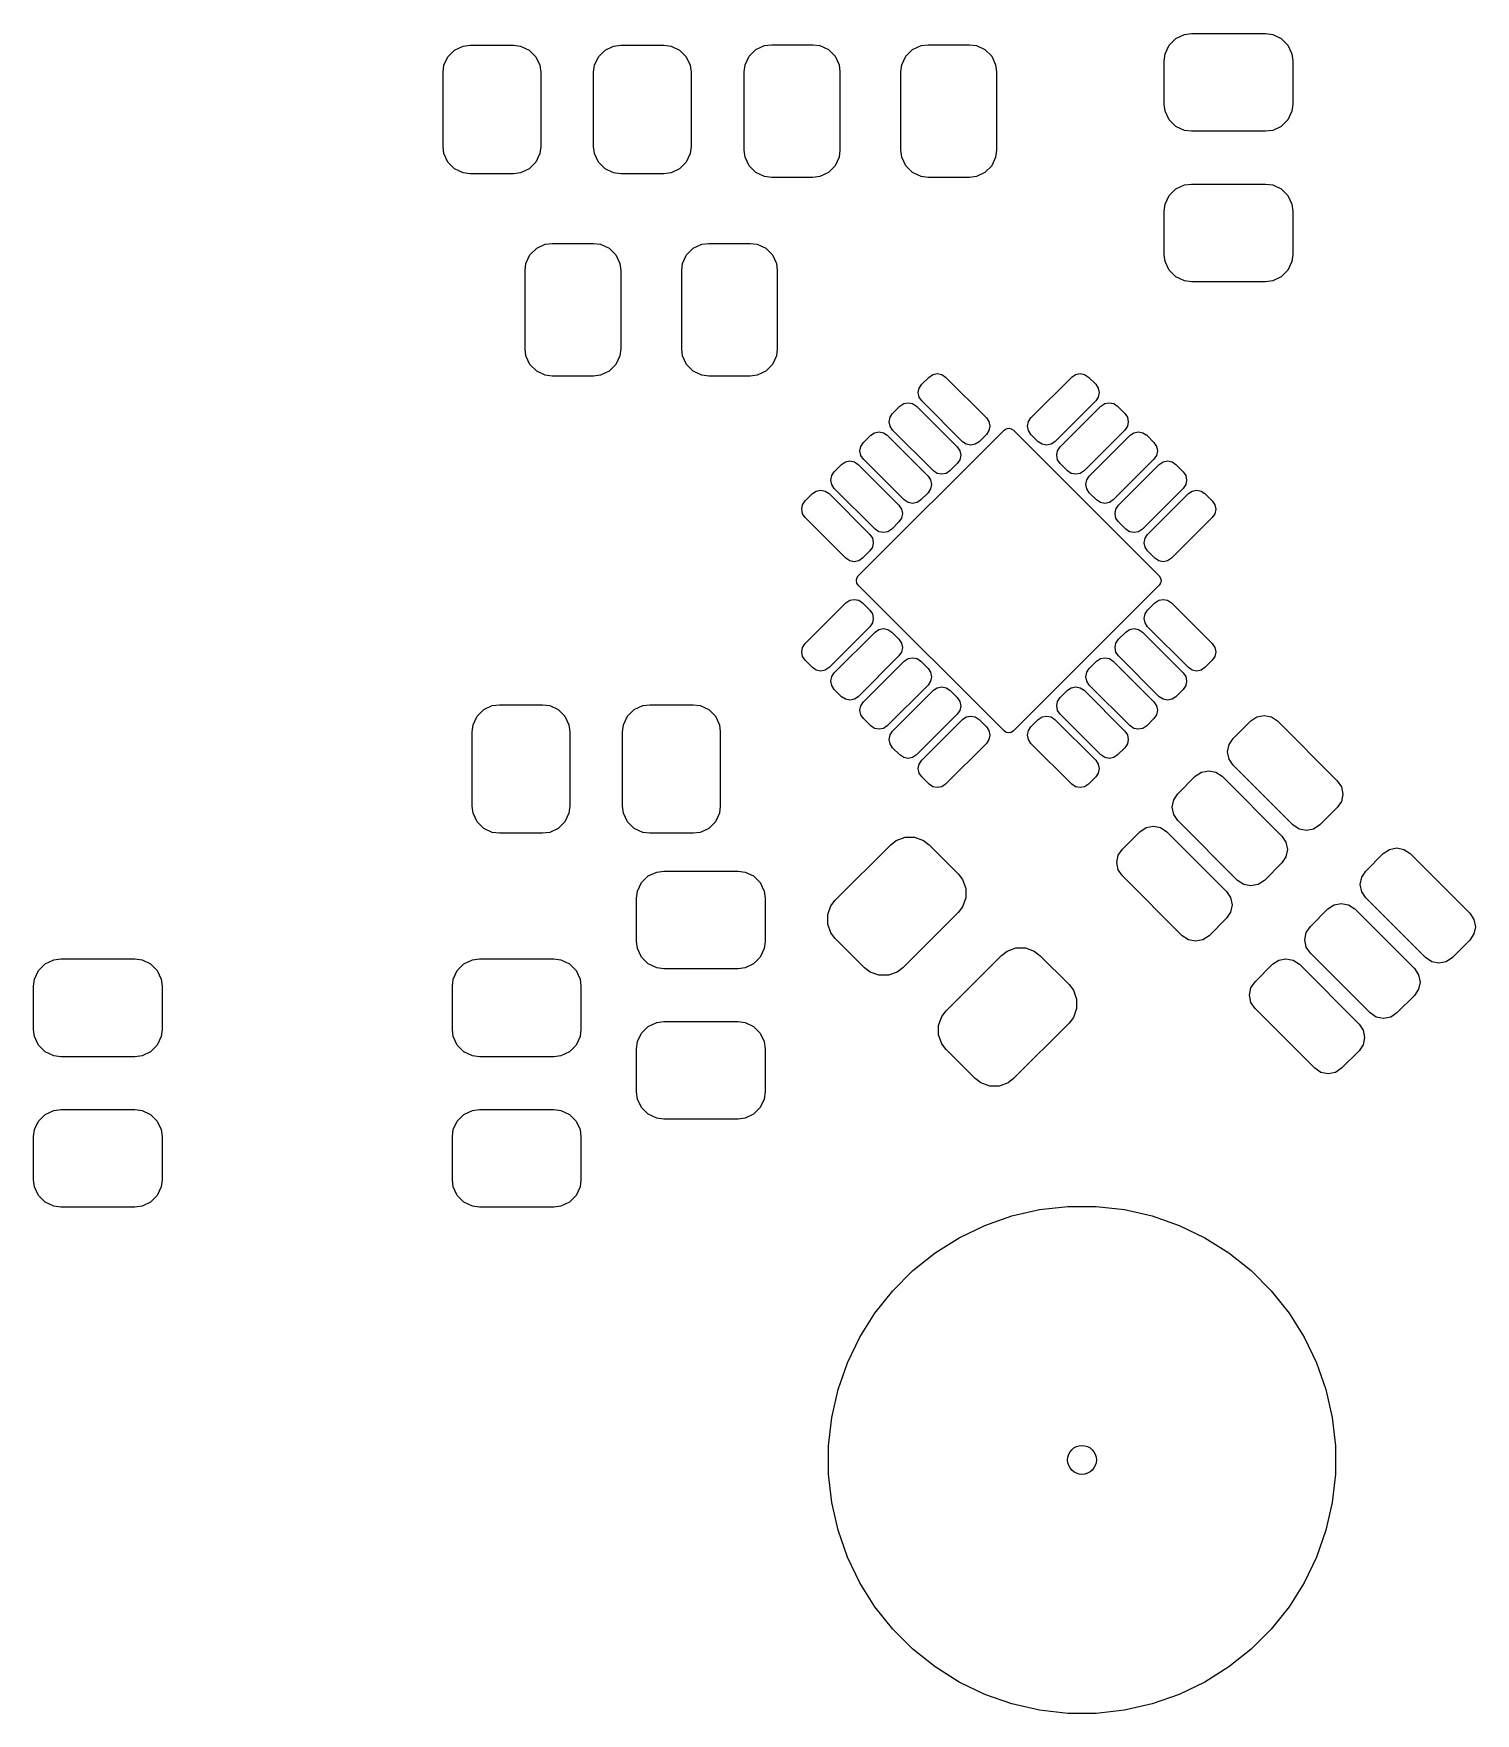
# Model space of a CAD drawing. Extents: x 3.96 to 7.46, y -4.84 to -2.98.
# Drawn here: x 6.388 to 7.077, y -4.819 to -4.016 of the extents above; entities that cross this region are included whole.
import ezdxf

# ---------------------------------------------------------------- set-up
doc = ezdxf.new("R2010")
doc.units = 0
doc.header["$MEASUREMENT"] = 0
doc.layers.add('BLACK', color=7, linetype='CONTINUOUS')

msp = doc.modelspace()

# ---------------------------------------------------------------- linework, layer by layer
at = {"layer": 'BLACK', "linetype": 'CONTINUOUS'}
for p, q in [((6.93032, -4.0218), (6.93351, -4.01861)), ((6.93351, -4.01861), (6.9376, -4.01671)), ((6.9376, -4.01671), (6.94096, -4.01626)), ((6.94096, -4.01626), (6.97639, -4.01626)), ((6.97639, -4.01626), (6.97975, -4.01671)), ((6.97975, -4.01671), (6.98384, -4.01861)), ((6.98384, -4.01861), (6.98703, -4.0218)), ((6.58396, -4.0314), (6.58587, -4.02731)), ((6.58587, -4.02731), (6.58906, -4.02412)), ((6.58906, -4.02412), (6.59315, -4.02221)), ((6.59315, -4.02221), (6.59651, -4.02177)), ((6.59651, -4.02177), (6.61718, -4.02177)), ((6.61718, -4.02177), (6.62054, -4.02221)), ((6.62054, -4.02221), (6.62463, -4.02412)), ((6.62463, -4.02412), (6.62782, -4.02731)), ((6.62782, -4.02731), (6.62973, -4.0314)), ((6.65581, -4.0314), (6.65772, -4.02731)), ((6.65772, -4.02731), (6.66091, -4.02412)), ((6.66091, -4.02412), (6.665, -4.02221)), ((6.665, -4.02221), (6.66836, -4.02177)), ((6.66836, -4.02177), (6.68903, -4.02177)), ((6.68903, -4.02177), (6.69239, -4.02221)), ((6.69239, -4.02221), (6.69648, -4.02412)), ((6.69648, -4.02412), (6.69967, -4.02731)), ((6.69967, -4.02731), (6.70158, -4.0314)), ((6.72786, -4.0312), (6.72976, -4.02711)), ((6.72976, -4.02711), (6.73296, -4.02392)), ((6.73296, -4.02392), (6.73704, -4.02201)), ((6.73704, -4.02201), (6.74041, -4.02157)), ((6.74041, -4.02157), (6.76009, -4.02157)), ((6.76009, -4.02157), (6.76345, -4.02201)), ((6.76345, -4.02201), (6.76754, -4.02392)), ((6.76754, -4.02392), (6.77073, -4.02711)), ((6.77073, -4.02711), (6.77264, -4.0312)), ((6.80266, -4.0312), (6.80457, -4.02711)), ((6.80457, -4.02711), (6.80776, -4.02392)), ((6.80776, -4.02392), (6.81185, -4.02201)), ((6.81185, -4.02201), (6.81521, -4.02157)), ((6.81521, -4.02157), (6.8349, -4.02157)), ((6.8349, -4.02157), (6.83826, -4.02201)), ((6.83826, -4.02201), (6.84235, -4.02392)), ((6.84235, -4.02392), (6.84554, -4.02711)), ((6.84554, -4.02711), (6.84744, -4.0312)), ((6.92797, -4.02926), (6.92841, -4.02589)), ((6.92841, -4.02589), (6.93032, -4.0218)), ((6.98703, -4.0218), (6.98894, -4.02589)), ((6.98894, -4.02589), (6.98938, -4.02926)), ((6.58352, -4.03476), (6.58396, -4.0314)), ((6.58352, -4.07019), (6.58352, -4.03476)), ((6.62973, -4.0314), (6.63017, -4.03476)), ((6.63017, -4.03476), (6.63017, -4.07019)), ((6.65537, -4.03476), (6.65581, -4.0314)), ((6.65537, -4.07019), (6.65537, -4.03476)), ((6.70158, -4.0314), (6.70202, -4.03476)), ((6.70202, -4.03476), (6.70202, -4.07019)), ((6.72741, -4.03456), (6.72786, -4.0312)), ((6.72741, -4.07197), (6.72741, -4.03456)), ((6.77264, -4.0312), (6.77308, -4.03456)), ((6.77308, -4.03456), (6.77308, -4.07197)), ((6.80222, -4.03456), (6.80266, -4.0312)), ((6.80222, -4.07197), (6.80222, -4.03456)), ((6.84744, -4.0312), (6.84789, -4.03456)), ((6.84789, -4.03456), (6.84789, -4.07197)), ((6.92797, -4.04993), (6.92797, -4.02926)), ((6.98938, -4.02926), (6.98938, -4.04993)), ((6.92841, -4.05329), (6.92797, -4.04993)), ((6.98938, -4.04993), (6.98894, -4.05329)), ((6.93032, -4.05738), (6.92841, -4.05329)), ((6.93351, -4.06057), (6.93032, -4.05738)), ((6.98703, -4.05738), (6.98384, -4.06057)), ((6.98894, -4.05329), (6.98703, -4.05738)), ((6.9376, -4.06248), (6.93351, -4.06057)), ((6.94096, -4.06292), (6.9376, -4.06248)), ((6.97639, -4.06292), (6.94096, -4.06292)), ((6.97975, -4.06248), (6.97639, -4.06292)), ((6.98384, -4.06057), (6.97975, -4.06248)), ((6.58396, -4.07356), (6.58352, -4.07019)), ((6.58587, -4.07765), (6.58396, -4.07356)), ((6.62973, -4.07356), (6.62782, -4.07765)), ((6.63017, -4.07019), (6.62973, -4.07356)), ((6.65581, -4.07356), (6.65537, -4.07019)), ((6.65772, -4.07765), (6.65581, -4.07356)), ((6.70158, -4.07356), (6.69967, -4.07765)), ((6.70202, -4.07019), (6.70158, -4.07356)), ((6.72786, -4.07533), (6.72741, -4.07197)), ((6.72976, -4.07942), (6.72786, -4.07533)), ((6.77264, -4.07533), (6.77073, -4.07942)), ((6.77308, -4.07197), (6.77264, -4.07533)), ((6.80266, -4.07533), (6.80222, -4.07197)), ((6.80457, -4.07942), (6.80266, -4.07533)), ((6.84744, -4.07533), (6.84554, -4.07942)), ((6.84789, -4.07197), (6.84744, -4.07533)), ((6.58906, -4.08084), (6.58587, -4.07765)), ((6.59315, -4.08274), (6.58906, -4.08084)), ((6.59651, -4.08319), (6.59315, -4.08274)), ((6.61718, -4.08319), (6.59651, -4.08319)), ((6.62054, -4.08274), (6.61718, -4.08319)), ((6.62463, -4.08084), (6.62054, -4.08274)), ((6.62782, -4.07765), (6.62463, -4.08084)), ((6.66091, -4.08084), (6.65772, -4.07765)), ((6.665, -4.08274), (6.66091, -4.08084)), ((6.66836, -4.08319), (6.665, -4.08274)), ((6.68903, -4.08319), (6.66836, -4.08319)), ((6.69239, -4.08274), (6.68903, -4.08319)), ((6.69648, -4.08084), (6.69239, -4.08274)), ((6.69967, -4.07765), (6.69648, -4.08084)), ((6.73296, -4.08261), (6.72976, -4.07942)), ((6.73704, -4.08452), (6.73296, -4.08261)), ((6.76754, -4.08261), (6.76345, -4.08452)), ((6.77073, -4.07942), (6.76754, -4.08261)), ((6.80776, -4.08261), (6.80457, -4.07942)), ((6.81185, -4.08452), (6.80776, -4.08261)), ((6.84235, -4.08261), (6.83826, -4.08452)), ((6.84554, -4.07942), (6.84235, -4.08261)), ((6.74041, -4.08496), (6.73704, -4.08452)), ((6.76009, -4.08496), (6.74041, -4.08496)), ((6.76345, -4.08452), (6.76009, -4.08496)), ((6.81521, -4.08496), (6.81185, -4.08452)), ((6.8349, -4.08496), (6.81521, -4.08496)), ((6.83826, -4.08452), (6.8349, -4.08496)), ((6.93032, -4.09366), (6.93351, -4.09046)), ((6.93351, -4.09046), (6.9376, -4.08856)), ((6.9376, -4.08856), (6.94096, -4.08812)), ((6.94096, -4.08812), (6.97639, -4.08812)), ((6.97639, -4.08812), (6.97975, -4.08856)), ((6.97975, -4.08856), (6.98384, -4.09046)), ((6.98384, -4.09046), (6.98703, -4.09366)), ((6.92797, -4.10111), (6.92841, -4.09774)), ((6.92841, -4.09774), (6.93032, -4.09366)), ((6.98703, -4.09366), (6.98894, -4.09774)), ((6.98894, -4.09774), (6.98938, -4.10111)), ((6.92797, -4.12178), (6.92797, -4.10111)), ((6.98938, -4.10111), (6.98938, -4.12178)), ((6.62313, -4.12608), (6.62504, -4.12199)), ((6.62504, -4.12199), (6.62823, -4.1188)), ((6.62823, -4.1188), (6.63232, -4.1169)), ((6.63232, -4.1169), (6.63568, -4.11645)), ((6.63568, -4.11645), (6.65537, -4.11645)), ((6.65537, -4.11645), (6.65873, -4.1169)), ((6.65873, -4.1169), (6.66282, -4.1188)), ((6.66282, -4.1188), (6.66601, -4.12199)), ((6.66601, -4.12199), (6.66792, -4.12608)), ((6.69794, -4.12608), (6.69984, -4.12199)), ((6.69984, -4.12199), (6.70303, -4.1188)), ((6.70303, -4.1188), (6.70712, -4.1169)), ((6.70712, -4.1169), (6.71049, -4.11645)), ((6.71049, -4.11645), (6.73017, -4.11645)), ((6.73017, -4.11645), (6.73353, -4.1169)), ((6.73353, -4.1169), (6.73762, -4.1188)), ((6.73762, -4.1188), (6.74081, -4.12199)), ((6.74081, -4.12199), (6.74272, -4.12608)), ((6.92841, -4.12514), (6.92797, -4.12178)), ((6.98938, -4.12178), (6.98894, -4.12514)), ((6.62269, -4.12945), (6.62313, -4.12608)), ((6.62269, -4.16685), (6.62269, -4.12945)), ((6.66792, -4.12608), (6.66836, -4.12945)), ((6.66836, -4.12945), (6.66836, -4.16685)), ((6.69749, -4.12945), (6.69794, -4.12608)), ((6.69749, -4.16685), (6.69749, -4.12945)), ((6.74272, -4.12608), (6.74316, -4.12945)), ((6.74316, -4.12945), (6.74316, -4.16685)), ((6.93032, -4.12923), (6.92841, -4.12514)), ((6.93351, -4.13242), (6.93032, -4.12923)), ((6.98703, -4.12923), (6.98384, -4.13242)), ((6.98894, -4.12514), (6.98703, -4.12923)), ((6.9376, -4.13433), (6.93351, -4.13242)), ((6.94096, -4.13477), (6.9376, -4.13433)), ((6.97639, -4.13477), (6.94096, -4.13477)), ((6.97975, -4.13433), (6.97639, -4.13477)), ((6.98384, -4.13242), (6.97975, -4.13433)), ((6.62313, -4.17021), (6.62269, -4.16685)), ((6.62504, -4.1743), (6.62313, -4.17021)), ((6.66792, -4.17021), (6.66601, -4.1743)), ((6.66836, -4.16685), (6.66792, -4.17021)), ((6.69794, -4.17021), (6.69749, -4.16685)), ((6.69984, -4.1743), (6.69794, -4.17021)), ((6.74272, -4.17021), (6.74081, -4.1743)), ((6.74316, -4.16685), (6.74272, -4.17021)), ((6.62823, -4.17749), (6.62504, -4.1743)), ((6.63232, -4.1794), (6.62823, -4.17749)), ((6.63568, -4.17984), (6.63232, -4.1794)), ((6.65537, -4.17984), (6.63568, -4.17984)), ((6.65873, -4.1794), (6.65537, -4.17984)), ((6.66282, -4.17749), (6.65873, -4.1794)), ((6.66601, -4.1743), (6.66282, -4.17749)), ((6.70303, -4.17749), (6.69984, -4.1743)), ((6.70712, -4.1794), (6.70303, -4.17749)), ((6.71049, -4.17984), (6.70712, -4.1794)), ((6.73017, -4.17984), (6.71049, -4.17984)), ((6.73353, -4.1794), (6.73017, -4.17984)), ((6.73762, -4.17749), (6.73353, -4.1794)), ((6.74081, -4.1743), (6.73762, -4.17749)), ((6.81561, -4.18029), (6.81743, -4.17907)), ((6.81743, -4.17907), (6.81957, -4.17865)), ((6.81957, -4.17865), (6.82172, -4.17907)), ((6.82172, -4.17907), (6.82354, -4.18029)), ((6.88381, -4.18029), (6.88563, -4.17907)), ((6.88563, -4.17907), (6.88778, -4.17865)), ((6.88778, -4.17865), (6.88992, -4.17907)), ((6.88992, -4.17907), (6.89174, -4.18029)), ((6.81048, -4.18774), (6.81091, -4.18559)), ((6.81091, -4.18988), (6.81048, -4.18774)), ((6.81091, -4.18559), (6.81213, -4.18377)), ((6.81213, -4.18377), (6.81561, -4.18029)), ((6.82354, -4.18029), (6.84303, -4.19978)), ((6.86432, -4.19978), (6.88381, -4.18029)), ((6.89174, -4.18029), (6.89522, -4.18377)), ((6.89522, -4.18377), (6.89644, -4.18559)), ((6.89644, -4.18559), (6.89687, -4.18774)), ((6.89687, -4.18774), (6.89644, -4.18988)), ((6.79821, -4.19769), (6.80169, -4.19421)), ((6.80169, -4.19421), (6.80351, -4.19299)), ((6.80351, -4.19299), (6.80565, -4.19257)), ((6.80565, -4.19257), (6.8078, -4.19299)), ((6.8078, -4.19299), (6.80962, -4.19421)), ((6.80962, -4.19421), (6.82911, -4.2137)), ((6.81213, -4.1917), (6.81091, -4.18988)), ((6.83161, -4.21119), (6.81213, -4.1917)), ((6.89522, -4.1917), (6.87574, -4.21119)), ((6.87824, -4.2137), (6.89773, -4.19421)), ((6.89644, -4.18988), (6.89522, -4.1917)), ((6.89773, -4.19421), (6.89955, -4.19299)), ((6.89955, -4.19299), (6.9017, -4.19257)), ((6.9017, -4.19257), (6.90384, -4.19299)), ((6.90384, -4.19299), (6.90566, -4.19421)), ((6.90566, -4.19421), (6.90914, -4.19769)), ((6.79656, -4.20166), (6.79699, -4.19951)), ((6.79699, -4.2038), (6.79656, -4.20166)), ((6.79699, -4.19951), (6.79821, -4.19769)), ((6.79821, -4.20562), (6.79699, -4.2038)), ((6.84303, -4.19978), (6.84424, -4.2016)), ((6.84424, -4.2016), (6.84467, -4.20374)), ((6.84467, -4.20374), (6.84424, -4.20589)), ((6.86268, -4.20374), (6.86311, -4.2016)), ((6.86311, -4.20589), (6.86268, -4.20374)), ((6.86311, -4.2016), (6.86432, -4.19978)), ((6.90914, -4.19769), (6.91036, -4.19951)), ((6.91036, -4.2038), (6.90914, -4.20562)), ((6.91036, -4.19951), (6.91079, -4.20166)), ((6.91079, -4.20166), (6.91036, -4.2038)), ((6.78185, -4.27529), (6.85145, -4.20569)), ((6.78307, -4.21343), (6.78429, -4.21161)), ((6.78429, -4.21161), (6.78777, -4.20813)), ((6.78777, -4.20813), (6.78959, -4.20691)), ((6.78959, -4.20691), (6.79173, -4.20649)), ((6.79173, -4.20649), (6.79388, -4.20691)), ((6.79388, -4.20691), (6.7957, -4.20813)), ((6.7957, -4.20813), (6.81519, -4.22762)), ((6.81769, -4.22511), (6.79821, -4.20562)), ((6.83343, -4.21241), (6.83161, -4.21119)), ((6.83955, -4.21119), (6.83773, -4.21241)), ((6.84303, -4.20771), (6.83955, -4.21119)), ((6.84424, -4.20589), (6.84303, -4.20771)), ((6.85145, -4.20569), (6.85247, -4.20501)), ((6.85247, -4.20501), (6.85367, -4.20477)), ((6.85367, -4.20477), (6.85488, -4.20501)), ((6.85488, -4.20501), (6.8559, -4.20569)), ((6.8559, -4.20569), (6.9255, -4.27529)), ((6.86432, -4.20771), (6.86311, -4.20589)), ((6.8678, -4.21119), (6.86432, -4.20771)), ((6.86962, -4.21241), (6.8678, -4.21119)), ((6.87574, -4.21119), (6.87392, -4.21241)), ((6.90914, -4.20562), (6.88966, -4.22511)), ((6.89216, -4.22762), (6.91165, -4.20813)), ((6.91165, -4.20813), (6.91347, -4.20691)), ((6.91347, -4.20691), (6.91562, -4.20649)), ((6.91562, -4.20649), (6.91776, -4.20691)), ((6.91776, -4.20691), (6.91958, -4.20813)), ((6.91958, -4.20813), (6.92306, -4.21161)), ((6.92306, -4.21161), (6.92428, -4.21343)), ((6.78264, -4.21558), (6.78307, -4.21343)), ((6.78307, -4.21772), (6.78264, -4.21558)), ((6.78429, -4.21954), (6.78307, -4.21772)), ((6.80377, -4.23903), (6.78429, -4.21954)), ((6.82911, -4.2137), (6.83032, -4.21552)), ((6.83032, -4.21981), (6.82911, -4.22163)), ((6.83032, -4.21552), (6.83075, -4.21766)), ((6.83075, -4.21766), (6.83032, -4.21981)), ((6.83558, -4.21283), (6.83343, -4.21241)), ((6.83773, -4.21241), (6.83558, -4.21283)), ((6.87177, -4.21283), (6.86962, -4.21241)), ((6.87392, -4.21241), (6.87177, -4.21283)), ((6.8766, -4.21766), (6.87703, -4.21552)), ((6.87703, -4.21981), (6.8766, -4.21766)), ((6.87703, -4.21552), (6.87824, -4.2137)), ((6.87824, -4.22163), (6.87703, -4.21981)), ((6.92306, -4.21954), (6.90358, -4.23903)), ((6.92428, -4.21772), (6.92306, -4.21954)), ((6.92428, -4.21343), (6.92471, -4.21558)), ((6.92471, -4.21558), (6.92428, -4.21772)), ((6.76872, -4.22949), (6.76915, -4.22735)), ((6.76915, -4.22735), (6.77037, -4.22553)), ((6.77037, -4.22553), (6.77385, -4.22205)), ((6.77385, -4.22205), (6.77567, -4.22083)), ((6.77567, -4.22083), (6.77781, -4.2204)), ((6.77781, -4.2204), (6.77996, -4.22083)), ((6.77996, -4.22083), (6.78178, -4.22205)), ((6.78178, -4.22205), (6.80127, -4.24154)), ((6.81519, -4.22762), (6.8164, -4.22944)), ((6.81951, -4.22633), (6.81769, -4.22511)), ((6.82166, -4.22675), (6.81951, -4.22633)), ((6.82381, -4.22633), (6.82166, -4.22675)), ((6.82563, -4.22511), (6.82381, -4.22633)), ((6.82911, -4.22163), (6.82563, -4.22511)), ((6.88172, -4.22511), (6.87824, -4.22163)), ((6.88354, -4.22633), (6.88172, -4.22511)), ((6.88569, -4.22675), (6.88354, -4.22633)), ((6.88784, -4.22633), (6.88569, -4.22675)), ((6.88966, -4.22511), (6.88784, -4.22633)), ((6.89095, -4.22944), (6.89216, -4.22762)), ((6.90608, -4.24154), (6.92557, -4.22205)), ((6.92557, -4.22205), (6.92739, -4.22083)), ((6.92739, -4.22083), (6.92954, -4.2204)), ((6.92954, -4.2204), (6.93168, -4.22083)), ((6.93168, -4.22083), (6.9335, -4.22205)), ((6.9335, -4.22205), (6.93698, -4.22553)), ((6.93698, -4.22553), (6.9382, -4.22735)), ((6.9382, -4.22735), (6.93863, -4.22949)), ((6.75645, -4.23945), (6.75993, -4.23597)), ((6.75993, -4.23597), (6.76175, -4.23475)), ((6.76175, -4.23475), (6.76389, -4.23432)), ((6.76389, -4.23432), (6.76604, -4.23475)), ((6.76604, -4.23475), (6.76786, -4.23597)), ((6.76786, -4.23597), (6.78735, -4.25545)), ((6.76915, -4.23164), (6.76872, -4.22949)), ((6.77037, -4.23346), (6.76915, -4.23164)), ((6.78985, -4.25295), (6.77037, -4.23346)), ((6.81519, -4.23555), (6.81171, -4.23903)), ((6.8164, -4.23373), (6.81519, -4.23555)), ((6.8164, -4.22944), (6.81683, -4.23158)), ((6.81683, -4.23158), (6.8164, -4.23373)), ((6.89052, -4.23158), (6.89095, -4.22944)), ((6.89095, -4.23373), (6.89052, -4.23158)), ((6.89216, -4.23555), (6.89095, -4.23373)), ((6.89564, -4.23903), (6.89216, -4.23555)), ((6.93698, -4.23346), (6.9175, -4.25295)), ((6.92, -4.25545), (6.93949, -4.23597)), ((6.9382, -4.23164), (6.93698, -4.23346)), ((6.93863, -4.22949), (6.9382, -4.23164)), ((6.93949, -4.23597), (6.94131, -4.23475)), ((6.94131, -4.23475), (6.94346, -4.23432)), ((6.94346, -4.23432), (6.9456, -4.23475)), ((6.9456, -4.23475), (6.94742, -4.23597)), ((6.94742, -4.23597), (6.9509, -4.23945)), ((6.7548, -4.24341), (6.75523, -4.24127)), ((6.75523, -4.24556), (6.7548, -4.24341)), ((6.75523, -4.24127), (6.75645, -4.23945)), ((6.80127, -4.24154), (6.80248, -4.24336)), ((6.80248, -4.24336), (6.80291, -4.2455)), ((6.80559, -4.24025), (6.80377, -4.23903)), ((6.80774, -4.24067), (6.80559, -4.24025)), ((6.80989, -4.24025), (6.80774, -4.24067)), ((6.81171, -4.23903), (6.80989, -4.24025)), ((6.89746, -4.24025), (6.89564, -4.23903)), ((6.89961, -4.24067), (6.89746, -4.24025)), ((6.90176, -4.24025), (6.89961, -4.24067)), ((6.90358, -4.23903), (6.90176, -4.24025)), ((6.90444, -4.2455), (6.90487, -4.24336)), ((6.90487, -4.24336), (6.90608, -4.24154)), ((6.9509, -4.23945), (6.95212, -4.24127)), ((6.95212, -4.24127), (6.95255, -4.24341)), ((6.95255, -4.24341), (6.95212, -4.24556)), ((6.75645, -4.24738), (6.75523, -4.24556)), ((6.77593, -4.26687), (6.75645, -4.24738)), ((6.80127, -4.24947), (6.79779, -4.25295)), ((6.80248, -4.24765), (6.80127, -4.24947)), ((6.80291, -4.2455), (6.80248, -4.24765)), ((6.90487, -4.24765), (6.90444, -4.2455)), ((6.90608, -4.24947), (6.90487, -4.24765)), ((6.90956, -4.25295), (6.90608, -4.24947)), ((6.9509, -4.24738), (6.93141, -4.26687)), ((6.95212, -4.24556), (6.9509, -4.24738)), ((6.78735, -4.25545), (6.78856, -4.25727)), ((6.78856, -4.25727), (6.78899, -4.25942)), ((6.78899, -4.25942), (6.78856, -4.26157)), ((6.79167, -4.25417), (6.78985, -4.25295)), ((6.79382, -4.25459), (6.79167, -4.25417)), ((6.79597, -4.25417), (6.79382, -4.25459)), ((6.79779, -4.25295), (6.79597, -4.25417)), ((6.91138, -4.25417), (6.90956, -4.25295)), ((6.91353, -4.25459), (6.91138, -4.25417)), ((6.91568, -4.25417), (6.91353, -4.25459)), ((6.9175, -4.25295), (6.91568, -4.25417)), ((6.91836, -4.25942), (6.91878, -4.25727)), ((6.91878, -4.26157), (6.91836, -4.25942)), ((6.91878, -4.25727), (6.92, -4.25545)), ((6.77775, -4.26808), (6.77593, -4.26687)), ((6.7799, -4.26851), (6.77775, -4.26808)), ((6.78205, -4.26808), (6.7799, -4.26851)), ((6.78387, -4.26687), (6.78205, -4.26808)), ((6.78735, -4.26339), (6.78387, -4.26687)), ((6.78856, -4.26157), (6.78735, -4.26339)), ((6.92, -4.26339), (6.91878, -4.26157)), ((6.92348, -4.26687), (6.92, -4.26339)), ((6.9253, -4.26808), (6.92348, -4.26687)), ((6.92745, -4.26851), (6.9253, -4.26808)), ((6.92959, -4.26808), (6.92745, -4.26851)), ((6.93141, -4.26687), (6.92959, -4.26808)), ((6.78093, -4.27752), (6.78117, -4.27631)), ((6.78117, -4.27631), (6.78185, -4.27529)), ((6.9255, -4.27529), (6.92618, -4.27631)), ((6.92618, -4.27631), (6.92642, -4.27752)), ((6.78117, -4.27872), (6.78093, -4.27752)), ((6.78185, -4.27974), (6.78117, -4.27872)), ((6.85145, -4.34934), (6.78185, -4.27974)), ((6.9255, -4.27974), (6.8559, -4.34934)), ((6.92618, -4.27872), (6.9255, -4.27974)), ((6.92642, -4.27752), (6.92618, -4.27872)), ((6.75645, -4.30765), (6.77593, -4.28817)), ((6.77593, -4.28817), (6.77775, -4.28695)), ((6.77775, -4.28695), (6.7799, -4.28652)), ((6.7799, -4.28652), (6.78205, -4.28695)), ((6.78205, -4.28695), (6.78387, -4.28817)), ((6.78387, -4.28817), (6.78735, -4.29165)), ((6.78735, -4.29165), (6.78856, -4.29347)), ((6.91878, -4.29347), (6.92, -4.29165)), ((6.92, -4.29165), (6.92348, -4.28817)), ((6.92348, -4.28817), (6.9253, -4.28695)), ((6.9253, -4.28695), (6.92745, -4.28652)), ((6.92745, -4.28652), (6.92959, -4.28695)), ((6.92959, -4.28695), (6.93141, -4.28817)), ((6.93141, -4.28817), (6.9509, -4.30765)), ((6.78735, -4.29958), (6.76786, -4.31907)), ((6.78856, -4.29776), (6.78735, -4.29958)), ((6.78856, -4.29347), (6.78899, -4.29561)), ((6.78899, -4.29561), (6.78856, -4.29776)), ((6.91836, -4.29561), (6.91878, -4.29347)), ((6.91878, -4.29776), (6.91836, -4.29561)), ((6.92, -4.29958), (6.91878, -4.29776)), ((6.93949, -4.31907), (6.92, -4.29958)), ((6.75523, -4.30947), (6.75645, -4.30765)), ((6.77037, -4.32157), (6.78985, -4.30208)), ((6.78985, -4.30208), (6.79167, -4.30087)), ((6.79167, -4.30087), (6.79382, -4.30044)), ((6.79382, -4.30044), (6.79597, -4.30087)), ((6.79597, -4.30087), (6.79779, -4.30208)), ((6.79779, -4.30208), (6.80127, -4.30556)), ((6.80127, -4.30556), (6.80248, -4.30738)), ((6.80248, -4.30738), (6.80291, -4.30953)), ((6.90444, -4.30953), (6.90487, -4.30738)), ((6.90487, -4.30738), (6.90608, -4.30556)), ((6.90608, -4.30556), (6.90956, -4.30208)), ((6.90956, -4.30208), (6.91138, -4.30087)), ((6.91138, -4.30087), (6.91353, -4.30044)), ((6.91353, -4.30044), (6.91568, -4.30087)), ((6.91568, -4.30087), (6.9175, -4.30208)), ((6.9175, -4.30208), (6.93698, -4.32157)), ((6.9509, -4.30765), (6.95212, -4.30947)), ((6.7548, -4.31162), (6.75523, -4.30947)), ((6.75523, -4.31377), (6.7548, -4.31162)), ((6.75645, -4.31559), (6.75523, -4.31377)), ((6.75993, -4.31907), (6.75645, -4.31559)), ((6.80127, -4.3135), (6.78178, -4.33299)), ((6.78429, -4.33549), (6.80377, -4.316)), ((6.80248, -4.31168), (6.80127, -4.3135)), ((6.80291, -4.30953), (6.80248, -4.31168)), ((6.80377, -4.316), (6.80559, -4.31479)), ((6.80559, -4.31479), (6.80774, -4.31436)), ((6.80774, -4.31436), (6.80989, -4.31479)), ((6.80989, -4.31479), (6.81171, -4.316)), ((6.81171, -4.316), (6.81519, -4.31948)), ((6.89216, -4.31948), (6.89564, -4.316)), ((6.89564, -4.316), (6.89746, -4.31479)), ((6.89746, -4.31479), (6.89961, -4.31436)), ((6.89961, -4.31436), (6.90176, -4.31479)), ((6.90176, -4.31479), (6.90358, -4.316)), ((6.90358, -4.316), (6.92306, -4.33549)), ((6.90487, -4.31168), (6.90444, -4.30953)), ((6.90608, -4.3135), (6.90487, -4.31168)), ((6.92557, -4.33299), (6.90608, -4.3135)), ((6.9509, -4.31559), (6.94742, -4.31907)), ((6.95212, -4.31377), (6.9509, -4.31559)), ((6.95212, -4.30947), (6.95255, -4.31162)), ((6.95255, -4.31162), (6.95212, -4.31377)), ((6.76175, -4.32028), (6.75993, -4.31907)), ((6.76389, -4.32071), (6.76175, -4.32028)), ((6.76604, -4.32028), (6.76389, -4.32071)), ((6.76786, -4.31907), (6.76604, -4.32028)), ((6.76872, -4.32554), (6.76915, -4.32339)), ((6.76915, -4.32339), (6.77037, -4.32157)), ((6.81519, -4.31948), (6.8164, -4.3213)), ((6.8164, -4.3213), (6.81683, -4.32345)), ((6.81683, -4.32345), (6.8164, -4.3256)), ((6.89052, -4.32345), (6.89095, -4.3213)), ((6.89095, -4.3256), (6.89052, -4.32345)), ((6.89095, -4.3213), (6.89216, -4.31948)), ((6.93698, -4.32157), (6.9382, -4.32339)), ((6.9382, -4.32339), (6.93863, -4.32554)), ((6.94131, -4.32028), (6.93949, -4.31907)), ((6.94346, -4.32071), (6.94131, -4.32028)), ((6.9456, -4.32028), (6.94346, -4.32071)), ((6.94742, -4.31907), (6.9456, -4.32028)), ((6.76915, -4.32769), (6.76872, -4.32554)), ((6.77037, -4.32951), (6.76915, -4.32769)), ((6.77385, -4.33299), (6.77037, -4.32951)), ((6.81519, -4.32742), (6.7957, -4.34691)), ((6.79821, -4.34941), (6.81769, -4.32992)), ((6.8164, -4.3256), (6.81519, -4.32742)), ((6.81769, -4.32992), (6.81951, -4.32871)), ((6.81951, -4.32871), (6.82166, -4.32828)), ((6.82166, -4.32828), (6.82381, -4.32871)), ((6.82381, -4.32871), (6.82563, -4.32992)), ((6.82563, -4.32992), (6.82911, -4.3334)), ((6.87824, -4.3334), (6.88172, -4.32992)), ((6.88172, -4.32992), (6.88354, -4.32871)), ((6.88354, -4.32871), (6.88569, -4.32828)), ((6.88569, -4.32828), (6.88784, -4.32871)), ((6.88784, -4.32871), (6.88966, -4.32992)), ((6.88966, -4.32992), (6.90914, -4.34941)), ((6.89216, -4.32742), (6.89095, -4.3256)), ((6.91165, -4.34691), (6.89216, -4.32742)), ((6.93698, -4.32951), (6.9335, -4.33299)), ((6.9382, -4.32769), (6.93698, -4.32951)), ((6.93863, -4.32554), (6.9382, -4.32769)), ((6.59977, -4.34235), (6.60296, -4.33916)), ((6.60296, -4.33916), (6.60705, -4.33725)), ((6.60705, -4.33725), (6.61041, -4.33681)), ((6.61041, -4.33681), (6.63108, -4.33681)), ((6.63108, -4.33681), (6.63445, -4.33725)), ((6.63445, -4.33725), (6.63854, -4.33916)), ((6.63854, -4.33916), (6.64173, -4.34235)), ((6.67162, -4.34235), (6.67481, -4.33916)), ((6.67481, -4.33916), (6.6789, -4.33725)), ((6.6789, -4.33725), (6.68227, -4.33681)), ((6.68227, -4.33681), (6.70293, -4.33681)), ((6.70293, -4.33681), (6.7063, -4.33725)), ((6.7063, -4.33725), (6.71039, -4.33916)), ((6.71039, -4.33916), (6.71358, -4.34235)), ((6.77567, -4.3342), (6.77385, -4.33299)), ((6.77781, -4.33463), (6.77567, -4.3342)), ((6.77996, -4.3342), (6.77781, -4.33463)), ((6.78178, -4.33299), (6.77996, -4.3342)), ((6.78264, -4.33946), (6.78307, -4.33731)), ((6.78307, -4.34161), (6.78264, -4.33946)), ((6.78307, -4.33731), (6.78429, -4.33549)), ((6.82911, -4.3334), (6.83032, -4.33522)), ((6.83032, -4.33952), (6.82911, -4.34134)), ((6.83032, -4.33522), (6.83075, -4.33737)), ((6.83075, -4.33737), (6.83032, -4.33952)), ((6.8766, -4.33737), (6.87703, -4.33522)), ((6.87703, -4.33952), (6.8766, -4.33737)), ((6.87703, -4.33522), (6.87824, -4.3334)), ((6.87824, -4.34134), (6.87703, -4.33952)), ((6.92306, -4.33549), (6.92428, -4.33731)), ((6.92428, -4.33731), (6.92471, -4.33946)), ((6.92471, -4.33946), (6.92428, -4.34161)), ((6.92739, -4.3342), (6.92557, -4.33299)), ((6.92954, -4.33463), (6.92739, -4.3342)), ((6.93168, -4.3342), (6.92954, -4.33463)), ((6.9335, -4.33299), (6.93168, -4.3342)), ((6.59742, -4.3498), (6.59787, -4.34644)), ((6.59787, -4.34644), (6.59977, -4.34235)), ((6.64173, -4.34235), (6.64363, -4.34644)), ((6.64363, -4.34644), (6.64408, -4.3498)), ((6.66927, -4.3498), (6.66972, -4.34644)), ((6.66972, -4.34644), (6.67162, -4.34235)), ((6.71358, -4.34235), (6.71548, -4.34644)), ((6.71548, -4.34644), (6.71593, -4.3498)), ((6.78429, -4.34343), (6.78307, -4.34161)), ((6.78777, -4.34691), (6.78429, -4.34343)), ((6.78959, -4.34812), (6.78777, -4.34691)), ((6.79173, -4.34855), (6.78959, -4.34812)), ((6.79388, -4.34812), (6.79173, -4.34855)), ((6.7957, -4.34691), (6.79388, -4.34812)), ((6.82911, -4.34134), (6.80962, -4.36082)), ((6.81213, -4.36333), (6.83161, -4.34384)), ((6.83161, -4.34384), (6.83343, -4.34263)), ((6.83343, -4.34263), (6.83558, -4.3422)), ((6.83558, -4.3422), (6.83773, -4.34263)), ((6.83773, -4.34263), (6.83955, -4.34384)), ((6.83955, -4.34384), (6.84303, -4.34732)), ((6.84303, -4.34732), (6.84424, -4.34914)), ((6.86311, -4.34914), (6.86432, -4.34732)), ((6.86432, -4.34732), (6.8678, -4.34384)), ((6.8678, -4.34384), (6.86962, -4.34263)), ((6.86962, -4.34263), (6.87177, -4.3422)), ((6.87177, -4.3422), (6.87392, -4.34263)), ((6.87392, -4.34263), (6.87574, -4.34384)), ((6.87574, -4.34384), (6.89522, -4.36333)), ((6.89773, -4.36082), (6.87824, -4.34134)), ((6.91347, -4.34812), (6.91165, -4.34691)), ((6.91562, -4.34855), (6.91347, -4.34812)), ((6.91776, -4.34812), (6.91562, -4.34855)), ((6.91958, -4.34691), (6.91776, -4.34812)), ((6.92306, -4.34343), (6.91958, -4.34691)), ((6.92428, -4.34161), (6.92306, -4.34343)), ((6.96089, -4.35291), (6.96924, -4.34456)), ((6.96924, -4.34456), (6.97218, -4.34259)), ((6.97218, -4.34259), (6.97564, -4.3419)), ((6.97564, -4.3419), (6.97911, -4.34259)), ((6.97911, -4.34259), (6.98205, -4.34456)), ((6.98205, -4.34456), (7.01058, -4.37309)), ((6.59742, -4.38523), (6.59742, -4.3498)), ((6.64408, -4.3498), (6.64408, -4.38523)), ((6.66927, -4.38523), (6.66927, -4.3498)), ((6.71593, -4.3498), (6.71593, -4.38523)), ((6.79656, -4.35338), (6.79699, -4.35123)), ((6.79699, -4.35552), (6.79656, -4.35338)), ((6.79699, -4.35123), (6.79821, -4.34941)), ((6.79821, -4.35734), (6.79699, -4.35552)), ((6.84303, -4.35526), (6.82354, -4.37474)), ((6.84424, -4.35344), (6.84303, -4.35526)), ((6.84424, -4.34914), (6.84467, -4.35129)), ((6.84467, -4.35129), (6.84424, -4.35344)), ((6.85247, -4.35002), (6.85145, -4.34934)), ((6.85367, -4.35026), (6.85247, -4.35002)), ((6.85488, -4.35002), (6.85367, -4.35026)), ((6.8559, -4.34934), (6.85488, -4.35002)), ((6.86268, -4.35129), (6.86311, -4.34914)), ((6.86311, -4.35344), (6.86268, -4.35129)), ((6.86432, -4.35526), (6.86311, -4.35344)), ((6.88381, -4.37474), (6.86432, -4.35526)), ((6.90914, -4.34941), (6.91036, -4.35123)), ((6.91036, -4.35552), (6.90914, -4.35734)), ((6.91036, -4.35123), (6.91079, -4.35338)), ((6.91079, -4.35338), (6.91036, -4.35552)), ((6.95824, -4.35931), (6.95893, -4.35585)), ((6.95893, -4.35585), (6.96089, -4.35291)), ((6.80169, -4.36082), (6.79821, -4.35734)), ((6.80351, -4.36204), (6.80169, -4.36082)), ((6.80565, -4.36247), (6.80351, -4.36204)), ((6.8078, -4.36204), (6.80565, -4.36247)), ((6.80962, -4.36082), (6.8078, -4.36204)), ((6.81091, -4.36515), (6.81213, -4.36333)), ((6.89522, -4.36333), (6.89644, -4.36515)), ((6.89955, -4.36204), (6.89773, -4.36082)), ((6.9017, -4.36247), (6.89955, -4.36204)), ((6.90384, -4.36204), (6.9017, -4.36247)), ((6.90566, -4.36082), (6.90384, -4.36204)), ((6.90914, -4.35734), (6.90566, -4.36082)), ((6.95893, -4.36278), (6.95824, -4.35931)), ((6.96089, -4.36571), (6.95893, -4.36278)), ((6.81048, -4.3673), (6.81091, -4.36515)), ((6.81091, -4.36944), (6.81048, -4.3673)), ((6.81213, -4.37126), (6.81091, -4.36944)), ((6.81561, -4.37474), (6.81213, -4.37126)), ((6.89522, -4.37126), (6.89174, -4.37474)), ((6.89644, -4.36944), (6.89522, -4.37126)), ((6.89644, -4.36515), (6.89687, -4.3673)), ((6.89687, -4.3673), (6.89644, -4.36944)), ((6.93444, -4.37936), (6.94279, -4.371)), ((6.94279, -4.371), (6.94573, -4.36904)), ((6.94573, -4.36904), (6.9492, -4.36835)), ((6.9492, -4.36835), (6.95266, -4.36904)), ((6.95266, -4.36904), (6.9556, -4.371)), ((6.9556, -4.371), (6.98413, -4.39954)), ((6.98942, -4.39425), (6.96089, -4.36571)), ((6.81743, -4.37596), (6.81561, -4.37474)), ((6.81957, -4.37639), (6.81743, -4.37596)), ((6.82172, -4.37596), (6.81957, -4.37639)), ((6.82354, -4.37474), (6.82172, -4.37596)), ((6.88563, -4.37596), (6.88381, -4.37474)), ((6.88778, -4.37639), (6.88563, -4.37596)), ((6.88992, -4.37596), (6.88778, -4.37639)), ((6.89174, -4.37474), (6.88992, -4.37596)), ((6.93248, -4.38229), (6.93444, -4.37936)), ((7.01058, -4.37309), (7.01254, -4.37603)), ((7.01254, -4.37603), (7.01323, -4.37949)), ((7.01323, -4.37949), (7.01254, -4.38296)), ((6.59787, -4.3886), (6.59742, -4.38523)), ((6.59977, -4.39269), (6.59787, -4.3886)), ((6.64363, -4.3886), (6.64173, -4.39269)), ((6.64408, -4.38523), (6.64363, -4.3886)), ((6.66972, -4.3886), (6.66927, -4.38523)), ((6.67162, -4.39269), (6.66972, -4.3886)), ((6.71548, -4.3886), (6.71358, -4.39269)), ((6.71593, -4.38523), (6.71548, -4.3886)), ((6.93179, -4.38576), (6.93248, -4.38229)), ((6.93248, -4.38922), (6.93179, -4.38576)), ((7.01058, -4.3859), (7.00223, -4.39425)), ((7.01254, -4.38296), (7.01058, -4.3859)), ((6.60296, -4.39588), (6.59977, -4.39269)), ((6.60705, -4.39778), (6.60296, -4.39588)), ((6.63854, -4.39588), (6.63445, -4.39778)), ((6.64173, -4.39269), (6.63854, -4.39588)), ((6.67481, -4.39588), (6.67162, -4.39269)), ((6.6789, -4.39778), (6.67481, -4.39588)), ((6.71039, -4.39588), (6.7063, -4.39778)), ((6.71358, -4.39269), (6.71039, -4.39588)), ((6.91635, -4.39745), (6.91928, -4.39549)), ((6.91928, -4.39549), (6.92275, -4.3948)), ((6.92275, -4.3948), (6.92621, -4.39549)), ((6.92621, -4.39549), (6.92915, -4.39745)), ((6.93444, -4.39216), (6.93248, -4.38922)), ((6.96298, -4.4207), (6.93444, -4.39216)), ((6.99236, -4.39621), (6.98942, -4.39425)), ((6.99583, -4.3969), (6.99236, -4.39621)), ((6.99929, -4.39621), (6.99583, -4.3969)), ((7.00223, -4.39425), (6.99929, -4.39621)), ((6.61041, -4.39823), (6.60705, -4.39778)), ((6.63108, -4.39823), (6.61041, -4.39823)), ((6.63445, -4.39778), (6.63108, -4.39823)), ((6.68227, -4.39823), (6.6789, -4.39778)), ((6.70293, -4.39823), (6.68227, -4.39823)), ((6.7063, -4.39778), (6.70293, -4.39823)), ((6.77086, -4.43015), (6.7973, -4.4037)), ((6.7973, -4.4037), (6.8, -4.40164)), ((6.8, -4.40164), (6.80424, -4.40009)), ((6.80424, -4.40009), (6.80875, -4.40009)), ((6.80875, -4.40009), (6.81299, -4.40164)), ((6.81299, -4.40164), (6.81568, -4.4037)), ((6.81568, -4.4037), (6.8296, -4.41762)), ((6.90799, -4.4058), (6.91635, -4.39745)), ((6.92915, -4.39745), (6.95769, -4.42599)), ((6.98413, -4.39954), (6.9861, -4.40248)), ((6.9861, -4.40248), (6.98679, -4.40594)), ((6.90534, -4.41221), (6.90603, -4.40874)), ((6.90603, -4.41567), (6.90534, -4.41221)), ((6.90603, -4.40874), (6.90799, -4.4058)), ((6.98413, -4.41234), (6.97578, -4.4207)), ((6.9861, -4.40941), (6.98413, -4.41234)), ((6.98679, -4.40594), (6.9861, -4.40941)), ((7.02422, -4.41624), (7.03257, -4.40789)), ((7.03257, -4.40789), (7.03551, -4.40593)), ((7.03551, -4.40593), (7.03898, -4.40524)), ((7.03898, -4.40524), (7.04244, -4.40593)), ((7.04244, -4.40593), (7.04538, -4.40789)), ((7.04538, -4.40789), (7.07391, -4.43643)), ((6.67832, -4.4218), (6.68151, -4.41861)), ((6.68151, -4.41861), (6.6856, -4.41671)), ((6.6856, -4.41671), (6.68896, -4.41626)), ((6.68896, -4.41626), (6.72439, -4.41626)), ((6.72439, -4.41626), (6.72775, -4.41671)), ((6.72775, -4.41671), (6.73184, -4.41861)), ((6.73184, -4.41861), (6.73503, -4.4218)), ((6.8296, -4.41762), (6.83166, -4.42031)), ((6.83166, -4.42031), (6.83321, -4.42455)), ((6.90799, -4.41861), (6.90603, -4.41567)), ((6.93653, -4.44714), (6.90799, -4.41861)), ((6.96591, -4.42266), (6.96298, -4.4207)), ((6.97578, -4.4207), (6.97284, -4.42266)), ((7.02157, -4.42265), (7.02226, -4.41918)), ((7.02226, -4.41918), (7.02422, -4.41624)), ((6.67597, -4.42926), (6.67641, -4.42589)), ((6.67641, -4.42589), (6.67832, -4.4218)), ((6.73503, -4.4218), (6.73694, -4.42589)), ((6.73694, -4.42589), (6.73738, -4.42926)), ((6.83321, -4.42455), (6.83321, -4.42906)), ((6.95769, -4.42599), (6.95965, -4.42892)), ((6.96938, -4.42335), (6.96591, -4.42266)), ((6.97284, -4.42266), (6.96938, -4.42335)), ((7.02226, -4.42611), (7.02157, -4.42265)), ((7.02422, -4.42905), (7.02226, -4.42611)), ((6.67597, -4.44993), (6.67597, -4.42926)), ((6.73738, -4.42926), (6.73738, -4.44993)), ((6.76725, -4.43708), (6.76879, -4.43284)), ((6.76879, -4.43284), (6.77086, -4.43015)), ((6.8296, -4.43599), (6.80315, -4.46244)), ((6.83166, -4.4333), (6.8296, -4.43599)), ((6.83321, -4.42906), (6.83166, -4.4333)), ((6.95965, -4.43585), (6.95769, -4.43879)), ((6.95965, -4.42892), (6.96034, -4.43239)), ((6.96034, -4.43239), (6.95965, -4.43585)), ((6.99777, -4.44269), (7.00613, -4.43434)), ((7.00613, -4.43434), (7.00906, -4.43237)), ((7.00906, -4.43237), (7.01253, -4.43169)), ((7.01253, -4.43169), (7.01599, -4.43237)), ((7.01599, -4.43237), (7.01893, -4.43434)), ((7.01893, -4.43434), (7.04747, -4.46287)), ((7.05276, -4.45758), (7.02422, -4.42905)), ((7.07391, -4.43643), (7.07588, -4.43936)), ((6.76725, -4.44159), (6.76725, -4.43708)), ((6.76879, -4.44583), (6.76725, -4.44159)), ((6.95769, -4.43879), (6.94934, -4.44714)), ((6.99581, -4.44563), (6.99777, -4.44269)), ((7.07588, -4.43936), (7.07657, -4.44283)), ((7.07657, -4.44283), (7.07588, -4.44629)), ((6.67641, -4.45329), (6.67597, -4.44993)), ((6.73738, -4.44993), (6.73694, -4.45329)), ((6.77086, -4.44852), (6.76879, -4.44583)), ((6.78478, -4.46244), (6.77086, -4.44852)), ((6.93947, -4.44911), (6.93653, -4.44714)), ((6.94293, -4.4498), (6.93947, -4.44911)), ((6.9464, -4.44911), (6.94293, -4.4498)), ((6.94934, -4.44714), (6.9464, -4.44911)), ((6.99512, -4.44909), (6.99581, -4.44563)), ((6.99581, -4.45256), (6.99512, -4.44909)), ((6.99777, -4.45549), (6.99581, -4.45256)), ((7.07391, -4.44923), (7.06556, -4.45758)), ((7.07588, -4.44629), (7.07391, -4.44923)), ((6.39032, -4.4638), (6.39351, -4.46061)), ((6.39351, -4.46061), (6.3976, -4.45871)), ((6.3976, -4.45871), (6.40096, -4.45826)), ((6.40096, -4.45826), (6.43639, -4.45826)), ((6.43639, -4.45826), (6.43975, -4.45871)), ((6.43975, -4.45871), (6.44384, -4.46061)), ((6.44384, -4.46061), (6.44703, -4.4638)), ((6.59032, -4.4638), (6.59351, -4.46061)), ((6.59351, -4.46061), (6.5976, -4.45871)), ((6.5976, -4.45871), (6.60096, -4.45826)), ((6.60096, -4.45826), (6.63639, -4.45826)), ((6.63639, -4.45826), (6.63975, -4.45871)), ((6.63975, -4.45871), (6.64384, -4.46061)), ((6.64384, -4.46061), (6.64703, -4.4638)), ((6.67832, -4.45738), (6.67641, -4.45329)), ((6.68151, -4.46057), (6.67832, -4.45738)), ((6.6856, -4.46248), (6.68151, -4.46057)), ((6.73184, -4.46057), (6.72775, -4.46248)), ((6.73503, -4.45738), (6.73184, -4.46057)), ((6.73694, -4.45329), (6.73503, -4.45738)), ((6.82375, -4.48304), (6.8502, -4.45659)), ((6.8502, -4.45659), (6.85289, -4.45453)), ((6.85289, -4.45453), (6.85713, -4.45299)), ((6.85713, -4.45299), (6.86164, -4.45299)), ((6.86164, -4.45299), (6.86588, -4.45453)), ((6.86588, -4.45453), (6.86857, -4.45659)), ((6.86857, -4.45659), (6.88249, -4.47051)), ((6.97133, -4.46914), (6.97968, -4.46078)), ((6.97968, -4.46078), (6.98262, -4.45882)), ((6.98262, -4.45882), (6.98608, -4.45813)), ((6.98608, -4.45813), (6.98955, -4.45882)), ((6.98955, -4.45882), (6.99249, -4.46078)), ((6.99249, -4.46078), (7.02102, -4.48932)), ((7.02631, -4.48403), (6.99777, -4.45549)), ((7.05569, -4.45955), (7.05276, -4.45758)), ((7.05916, -4.46023), (7.05569, -4.45955)), ((7.06262, -4.45955), (7.05916, -4.46023)), ((7.06556, -4.45758), (7.06262, -4.45955)), ((6.38797, -4.47126), (6.38841, -4.46789)), ((6.38841, -4.46789), (6.39032, -4.4638)), ((6.44703, -4.4638), (6.44894, -4.46789)), ((6.44894, -4.46789), (6.44938, -4.47126)), ((6.58797, -4.47126), (6.58841, -4.46789)), ((6.58841, -4.46789), (6.59032, -4.4638)), ((6.64703, -4.4638), (6.64894, -4.46789)), ((6.64894, -4.46789), (6.64938, -4.47126)), ((6.68896, -4.46292), (6.6856, -4.46248)), ((6.72439, -4.46292), (6.68896, -4.46292)), ((6.72775, -4.46248), (6.72439, -4.46292)), ((6.78747, -4.4645), (6.78478, -4.46244)), ((6.79171, -4.46605), (6.78747, -4.4645)), ((6.79622, -4.46605), (6.79171, -4.46605)), ((6.80046, -4.4645), (6.79622, -4.46605)), ((6.80315, -4.46244), (6.80046, -4.4645)), ((7.04747, -4.46287), (7.04943, -4.46581)), ((7.04943, -4.46581), (7.05012, -4.46928)), ((6.38797, -4.49193), (6.38797, -4.47126)), ((6.44938, -4.47126), (6.44938, -4.49193)), ((6.58797, -4.49193), (6.58797, -4.47126)), ((6.64938, -4.47126), (6.64938, -4.49193)), ((6.88249, -4.47051), (6.88456, -4.4732)), ((6.88456, -4.4732), (6.8861, -4.47744)), ((6.96868, -4.47554), (6.96937, -4.47207)), ((6.96937, -4.479), (6.96868, -4.47554)), ((6.96937, -4.47207), (6.97133, -4.46914)), ((7.04747, -4.47568), (7.03912, -4.48403)), ((7.04943, -4.47274), (7.04747, -4.47568)), ((7.05012, -4.46928), (7.04943, -4.47274)), ((6.82169, -4.48573), (6.82375, -4.48304)), ((6.8861, -4.48196), (6.88456, -4.4862)), ((6.8861, -4.47744), (6.8861, -4.48196)), ((6.97133, -4.48194), (6.96937, -4.479)), ((6.99986, -4.51048), (6.97133, -4.48194)), ((7.02925, -4.48599), (7.02631, -4.48403)), ((7.03912, -4.48403), (7.03618, -4.48599)), ((6.38841, -4.49529), (6.38797, -4.49193)), ((6.44938, -4.49193), (6.44894, -4.49529)), ((6.58841, -4.49529), (6.58797, -4.49193)), ((6.64938, -4.49193), (6.64894, -4.49529)), ((6.67832, -4.49366), (6.68151, -4.49046)), ((6.68151, -4.49046), (6.6856, -4.48856)), ((6.6856, -4.48856), (6.68896, -4.48812)), ((6.68896, -4.48812), (6.72439, -4.48812)), ((6.72439, -4.48812), (6.72775, -4.48856)), ((6.72775, -4.48856), (6.73184, -4.49046)), ((6.73184, -4.49046), (6.73503, -4.49366)), ((6.82014, -4.48997), (6.82169, -4.48573)), ((6.82014, -4.49448), (6.82014, -4.48997)), ((6.88249, -4.48889), (6.85604, -4.51533)), ((6.88456, -4.4862), (6.88249, -4.48889)), ((7.02102, -4.48932), (7.02298, -4.49226)), ((7.02298, -4.49226), (7.02367, -4.49572)), ((7.03271, -4.48668), (7.02925, -4.48599)), ((7.03618, -4.48599), (7.03271, -4.48668)), ((6.39032, -4.49938), (6.38841, -4.49529)), ((6.39351, -4.50257), (6.39032, -4.49938)), ((6.44703, -4.49938), (6.44384, -4.50257)), ((6.44894, -4.49529), (6.44703, -4.49938)), ((6.59032, -4.49938), (6.58841, -4.49529)), ((6.59351, -4.50257), (6.59032, -4.49938)), ((6.64703, -4.49938), (6.64384, -4.50257)), ((6.64894, -4.49529), (6.64703, -4.49938)), ((6.67597, -4.50111), (6.67641, -4.49774)), ((6.67641, -4.49774), (6.67832, -4.49366)), ((6.73503, -4.49366), (6.73694, -4.49774)), ((6.73694, -4.49774), (6.73738, -4.50111)), ((6.82169, -4.49872), (6.82014, -4.49448)), ((6.82375, -4.50141), (6.82169, -4.49872)), ((7.02298, -4.49919), (7.02102, -4.50212)), ((7.02367, -4.49572), (7.02298, -4.49919)), ((6.3976, -4.50448), (6.39351, -4.50257)), ((6.40096, -4.50492), (6.3976, -4.50448)), ((6.43639, -4.50492), (6.40096, -4.50492)), ((6.43975, -4.50448), (6.43639, -4.50492)), ((6.44384, -4.50257), (6.43975, -4.50448)), ((6.5976, -4.50448), (6.59351, -4.50257)), ((6.60096, -4.50492), (6.5976, -4.50448)), ((6.63639, -4.50492), (6.60096, -4.50492)), ((6.63975, -4.50448), (6.63639, -4.50492)), ((6.64384, -4.50257), (6.63975, -4.50448)), ((6.67597, -4.52178), (6.67597, -4.50111)), ((6.73738, -4.50111), (6.73738, -4.52178)), ((6.83767, -4.51533), (6.82375, -4.50141)), ((7.02102, -4.50212), (7.01267, -4.51048)), ((6.84036, -4.5174), (6.83767, -4.51533)), ((6.85604, -4.51533), (6.85335, -4.5174)), ((7.0028, -4.51244), (6.99986, -4.51048)), ((7.00627, -4.51313), (7.0028, -4.51244)), ((7.00973, -4.51244), (7.00627, -4.51313)), ((7.01267, -4.51048), (7.00973, -4.51244)), ((6.67641, -4.52514), (6.67597, -4.52178)), ((6.73738, -4.52178), (6.73694, -4.52514)), ((6.8446, -4.51894), (6.84036, -4.5174)), ((6.84911, -4.51894), (6.8446, -4.51894)), ((6.85335, -4.5174), (6.84911, -4.51894)), ((6.39032, -4.53566), (6.39351, -4.53246)), ((6.39351, -4.53246), (6.3976, -4.53056)), ((6.3976, -4.53056), (6.40096, -4.53012)), ((6.40096, -4.53012), (6.43639, -4.53012)), ((6.43639, -4.53012), (6.43975, -4.53056)), ((6.43975, -4.53056), (6.44384, -4.53246)), ((6.44384, -4.53246), (6.44703, -4.53566)), ((6.59032, -4.53566), (6.59351, -4.53246)), ((6.59351, -4.53246), (6.5976, -4.53056)), ((6.5976, -4.53056), (6.60096, -4.53012)), ((6.60096, -4.53012), (6.63639, -4.53012)), ((6.63639, -4.53012), (6.63975, -4.53056)), ((6.63975, -4.53056), (6.64384, -4.53246)), ((6.64384, -4.53246), (6.64703, -4.53566)), ((6.67832, -4.52923), (6.67641, -4.52514)), ((6.68151, -4.53242), (6.67832, -4.52923)), ((6.6856, -4.53433), (6.68151, -4.53242)), ((6.73184, -4.53242), (6.72775, -4.53433)), ((6.73503, -4.52923), (6.73184, -4.53242)), ((6.73694, -4.52514), (6.73503, -4.52923)), ((6.38797, -4.54311), (6.38841, -4.53974)), ((6.38841, -4.53974), (6.39032, -4.53566)), ((6.44703, -4.53566), (6.44894, -4.53974)), ((6.44894, -4.53974), (6.44938, -4.54311)), ((6.58797, -4.54311), (6.58841, -4.53974)), ((6.58841, -4.53974), (6.59032, -4.53566)), ((6.64703, -4.53566), (6.64894, -4.53974)), ((6.64894, -4.53974), (6.64938, -4.54311)), ((6.68896, -4.53477), (6.6856, -4.53433)), ((6.72439, -4.53477), (6.68896, -4.53477)), ((6.72775, -4.53433), (6.72439, -4.53477)), ((6.38797, -4.56378), (6.38797, -4.54311)), ((6.44938, -4.54311), (6.44938, -4.56378)), ((6.58797, -4.56378), (6.58797, -4.54311)), ((6.64938, -4.54311), (6.64938, -4.56378)), ((6.38841, -4.56714), (6.38797, -4.56378)), ((6.44938, -4.56378), (6.44894, -4.56714)), ((6.58841, -4.56714), (6.58797, -4.56378)), ((6.64938, -4.56378), (6.64894, -4.56714)), ((6.39032, -4.57123), (6.38841, -4.56714)), ((6.39351, -4.57442), (6.39032, -4.57123)), ((6.44703, -4.57123), (6.44384, -4.57442)), ((6.44894, -4.56714), (6.44703, -4.57123)), ((6.59032, -4.57123), (6.58841, -4.56714)), ((6.59351, -4.57442), (6.59032, -4.57123)), ((6.64703, -4.57123), (6.64384, -4.57442)), ((6.64894, -4.56714), (6.64703, -4.57123)), ((6.3976, -4.57633), (6.39351, -4.57442)), ((6.40096, -4.57677), (6.3976, -4.57633)), ((6.43639, -4.57677), (6.40096, -4.57677)), ((6.43975, -4.57633), (6.43639, -4.57677)), ((6.44384, -4.57442), (6.43975, -4.57633)), ((6.5976, -4.57633), (6.59351, -4.57442)), ((6.60096, -4.57677), (6.5976, -4.57633)), ((6.63639, -4.57677), (6.60096, -4.57677)), ((6.63975, -4.57633), (6.63639, -4.57677)), ((6.64384, -4.57442), (6.63975, -4.57633)), ((6.84227, -4.58549), (6.85511, -4.581)), ((6.85511, -4.581), (6.86836, -4.57797)), ((6.86836, -4.57797), (6.88188, -4.57645)), ((6.88188, -4.57645), (6.89547, -4.57645)), ((6.89547, -4.57645), (6.90899, -4.57797)), ((6.90899, -4.57797), (6.92224, -4.581)), ((6.92224, -4.581), (6.93508, -4.58549)), ((6.83002, -4.59139), (6.84227, -4.58549)), ((6.93508, -4.58549), (6.94733, -4.59139)), ((6.81851, -4.59862), (6.83002, -4.59139)), ((6.94733, -4.59139), (6.95884, -4.59862)), ((6.80787, -4.6071), (6.81851, -4.59862)), ((6.95884, -4.59862), (6.96948, -4.6071)), ((6.79826, -4.61672), (6.80787, -4.6071)), ((6.96948, -4.6071), (6.97909, -4.61672)), ((6.78978, -4.62735), (6.79826, -4.61672)), ((6.97909, -4.61672), (6.98757, -4.62735)), ((6.78255, -4.63886), (6.78978, -4.62735)), ((6.98757, -4.62735), (6.9948, -4.63886)), ((6.77665, -4.65111), (6.78255, -4.63886)), ((6.9948, -4.63886), (7.0007, -4.65111)), ((6.77215, -4.66395), (6.77665, -4.65111)), ((7.0007, -4.65111), (7.0052, -4.66395)), ((6.76913, -4.67721), (6.77215, -4.66395)), ((7.0052, -4.66395), (7.00822, -4.67721)), ((6.76761, -4.69072), (6.76913, -4.67721)), ((7.00822, -4.67721), (7.00974, -4.69072)), ((6.76761, -4.70432), (6.76761, -4.69072)), ((7.00974, -4.69072), (7.00974, -4.70432)), ((6.76913, -4.71783), (6.76761, -4.70432)), ((7.00974, -4.70432), (7.00822, -4.71783)), ((6.77215, -4.73109), (6.76913, -4.71783)), ((7.00822, -4.71783), (7.0052, -4.73109)), ((6.77665, -4.74392), (6.77215, -4.73109)), ((7.0052, -4.73109), (7.0007, -4.74392)), ((6.78255, -4.75617), (6.77665, -4.74392)), ((7.0007, -4.74392), (6.9948, -4.75617)), ((6.78978, -4.76769), (6.78255, -4.75617)), ((6.9948, -4.75617), (6.98757, -4.76769)), ((6.79826, -4.77832), (6.78978, -4.76769)), ((6.98757, -4.76769), (6.97909, -4.77832)), ((6.80787, -4.78793), (6.79826, -4.77832)), ((6.97909, -4.77832), (6.96948, -4.78793)), ((6.81851, -4.79641), (6.80787, -4.78793)), ((6.96948, -4.78793), (6.95884, -4.79641)), ((6.83002, -4.80365), (6.81851, -4.79641)), ((6.95884, -4.79641), (6.94733, -4.80365)), ((6.84227, -4.80955), (6.83002, -4.80365)), ((6.94733, -4.80365), (6.93508, -4.80955)), ((6.85511, -4.81404), (6.84227, -4.80955)), ((6.93508, -4.80955), (6.92224, -4.81404)), ((6.86836, -4.81706), (6.85511, -4.81404)), ((6.88188, -4.81859), (6.86836, -4.81706)), ((6.89547, -4.81859), (6.88188, -4.81859)), ((6.90899, -4.81706), (6.89547, -4.81859)), ((6.92224, -4.81404), (6.90899, -4.81706))]:
    msp.add_line(p, q, dxfattribs=at)
at = {"layer": 'BLACK'}
msp.add_circle((6.88867, -4.69752), 0.00689, dxfattribs=at)
at = {"layer": 'WHITE'}
msp.add_circle((6.88867, -4.69752), 0.00689, dxfattribs=at)

doc.saveas('drawing.dxf')
